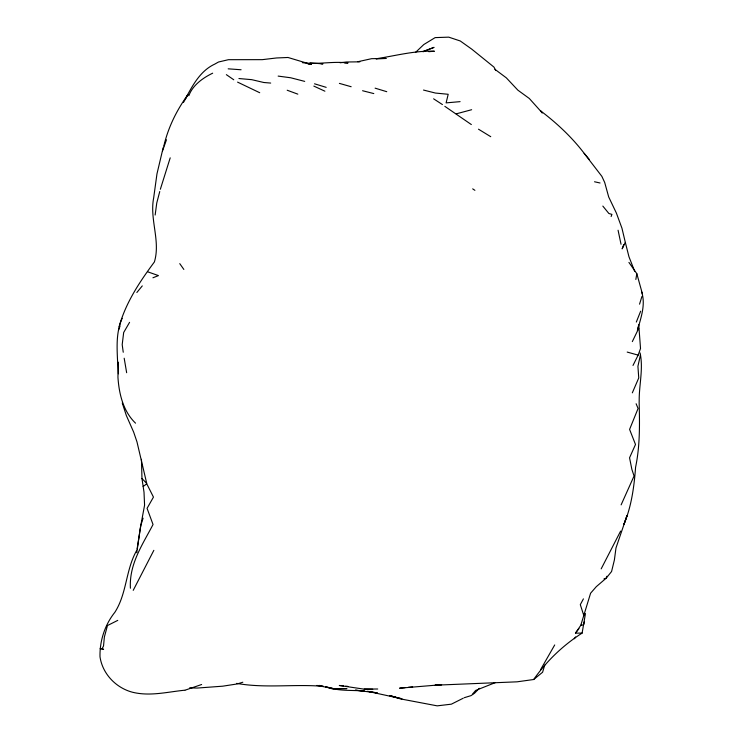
<?xml version="1.0" encoding="UTF-8"?>
<svg xmlns="http://www.w3.org/2000/svg" width="743" height="743" viewBox="0 0 743 743"><rect width="100%" height="100%" fill="white"/><g stroke="black" fill="none" stroke-linecap="round" stroke-linejoin="round"><path stroke-width="1.11" d="M141.449 459.304L141.969 478.557L144.012 492.191L144.579 505.175L140.186 528.756L136.786 552.773M632.999 365.454L638.135 355.117L640.522 348.504L638.748 324.682L637.41 330.486C640.8 318.097 645.946 304.574 641.59 291.85M130.406 588.233C129.068 564.058 142.415 544.851 153.039 524.512L147.068 508.351L153.457 497.104L147.105 484.492L146.371 484.139L143.148 486.489M122.186 318.32C113.837 336.793 118.425 357.745 117.951 377.295C119.01 393.799 123.199 411.362 135.532 423.166M405.074 687.665L399.558 688.185L441.639 684.693L434.989 685.213L517.082 681.823L533.678 679.511C546.607 661.038 563.008 645.323 582.113 633.101L585.465 613.551M137.056 549.179L140.845 525.329L143.083 518.196M155.148 215.024L156.764 202.978L159.754 191.536M635.85 279.47L636.816 273.675L628.922 262.409M640.485 354.671L637.921 366.308L638.748 377.946L632.321 392.843M584.518 621.399L583.673 624.742L580.775 625.337L575.481 633.129L582.113 633.101M163.191 147.588L156.968 173.871L153.662 197.917C149.445 219.371 160.739 240.973 154.386 261.963C139.684 281.811 125.706 302.68 119.084 326.809M160.349 189.27L170.203 157.841M163.822 146.046C168.197 127.378 176.778 109.89 188.109 94.472L183.484 102.413M626.99 515.651L615.984 547.944L614.387 559.999L611.573 571.525L606.158 578.203L596.295 586.673L590.592 593.22L580.775 625.337M544.74 665.059L542.594 672.239L533.678 679.511M639.547 304.175L641.887 296.55M626.925 515.688L623.981 524.196C631.522 506.271 634.15 486.516 635.581 467.245C640.085 445.754 639.704 423.816 639.138 402L639.194 401.378C638.934 385.19 643.522 369.067 640.104 352.925M162.559 150.801L166.478 139.758M623.73 244.503L622.142 248.868L625.327 242.413L621.956 228.212L616.365 213.037L608.693 196.96L604.7 182.481L601.849 176.332L584.174 153.355L589.171 159.281M188.843 95.671C192.697 85.166 202.904 77.904 212.674 73.185M118.527 330.143L120.087 325.963M611.127 216.529L611.926 214.393L608.87 213.492L602.833 206.08M636.324 322.053L640.652 311.187M136.471 550.851C125.66 570.15 126.886 593.583 114.859 612.297C104.93 624.64 99.59 640.949 100.008 656.821C102.506 673.882 115.964 687.869 132.44 692.225C150.105 696.562 167.259 691.919 184.84 690.201M606.985 576.243L606.158 578.203L603.966 578.899M621.12 504.868L634.058 476.003L631.866 469.344L629.553 457.79L635.497 444.481L629.59 429.408L638.079 408.474L636.119 403.755M632.321 341.604L638.711 328.415M153.838 550.331L133.22 590.341M146.371 484.139L146.733 483.424L136.972 441.862L133.666 432.138L126.319 415.458L122.261 402.975M601.18 568.859L620.619 531.096M102.181 648.565L103.593 649.354L100.101 648.732L102.181 648.565L103.518 646.02L104.382 636.946L107.475 625.541L117.756 620.377M185.035 99.46C192.409 85.835 200.016 70.901 214.783 64.102L218.507 62.013L228.426 59.691L262.288 59.654L276.48 57.973L288.005 57.48L311.354 64.483L308.011 64.019M583.422 598.877L580.302 604.635L583.905 615.808L583.729 613.542M129.579 322.332L123.672 332.511L122.196 344.613L123.245 352.247M554.705 644.952L540.533 669.74M574.311 638.748L575.593 636.983M575.481 633.129L578.955 628.615M136.851 292.51L142.275 285.897M472.715 693.888L475.65 690.433L495.367 682.594M479.319 688.297L474.582 693.191L471.016 695.634L464.217 697.723M415.43 52.502L423.807 44.534L435.147 37.614L448.744 37.15L460.261 40.976L471.759 49.149L493.974 67.102L495.581 70.158M201.632 684.507L185.239 690.136M463.233 698.216L451.382 704.169L437.19 705.85L400.44 698.884L389.824 695.717M423.008 51.778L434.051 47.366L422.934 51.536M152.928 277.78L158.463 275.597L147.838 271.864M242.822 682.232L237.203 683.95L222.733 686.179L197.164 688.064L189.604 687.879M456.248 113.846L471.638 109.723M357.82 61.725L371.602 58.678L386.174 58.446L376.004 58.781C395.397 55.827 414.631 50.487 434.386 51.23L428.767 51.676M302.345 62.644C317.67 64.817 332.715 61.028 348.04 62.951L344.678 62.932M340.108 62.774L346.405 61.994L359.863 61.836M408.325 687.331L412.653 686.894M460.093 101.642L446.116 102.878L448.196 94.287L435.417 93.051L423.501 90.052M377.713 689.002L363.754 689.095L339.291 685.473L343.572 685.938M364.181 689.123L372.717 689.281M228.175 68.83L241.094 69.758M310.026 62.895L322.926 63.879L320.911 63.712M270.684 83.067L263.756 82.492L251.747 79.668L238.921 78.535M345.718 686.17L347.863 686.402M278.151 76.092L290.708 77.774L304.704 81.386M236.599 683.374C265.353 688.529 294.488 683.848 323.381 686.365L319.081 685.408M368.454 691.408L377.342 692.903L355.358 690.191L364.358 690.971C351.458 690.033 338.121 691.25 325.722 686.811M389.861 695.68L401.972 698.81L367.33 691.269M594.53 181.775L600.038 182.982M325.861 686.783L333.551 688.631L346.953 688.585L331.499 688.557L333.551 688.631L316.88 685.418M362.575 90.73L373.794 93.581M390.762 695.912L395.778 697.194M627.203 352.08L638.135 355.117M339.393 83.383L351.151 86.727M375.104 88.157L386.759 91.695M314.53 83.81L326.186 87.349M287.197 90.237L297.822 94.147M259.725 92.726L237.574 82.12M313.834 86.095L324.905 91.194M490.742 136.693L478.492 129.189M433.615 98.819L442.438 104.577M472.687 188.861L474.907 190.329M471.341 124.555L444.834 106.333M226.355 74.653L233.757 79.77M494.968 69.359L506.317 77.839L517.88 90.172L529.313 98.485L542.223 112.862M141.969 478.557L146.733 483.424M542.149 112.825L540.793 110.995C556.897 123.189 572.045 137.371 584.249 153.429M179.76 263.635L183.846 269.43M636.816 273.675L642.435 293.922M634.633 271.204L628.959 256.744L625.327 242.413M126.654 372.717L124.183 358.228M618.074 230.237L621.027 244.261M118.378 362.185L118.425 373.794"/></g></svg>
